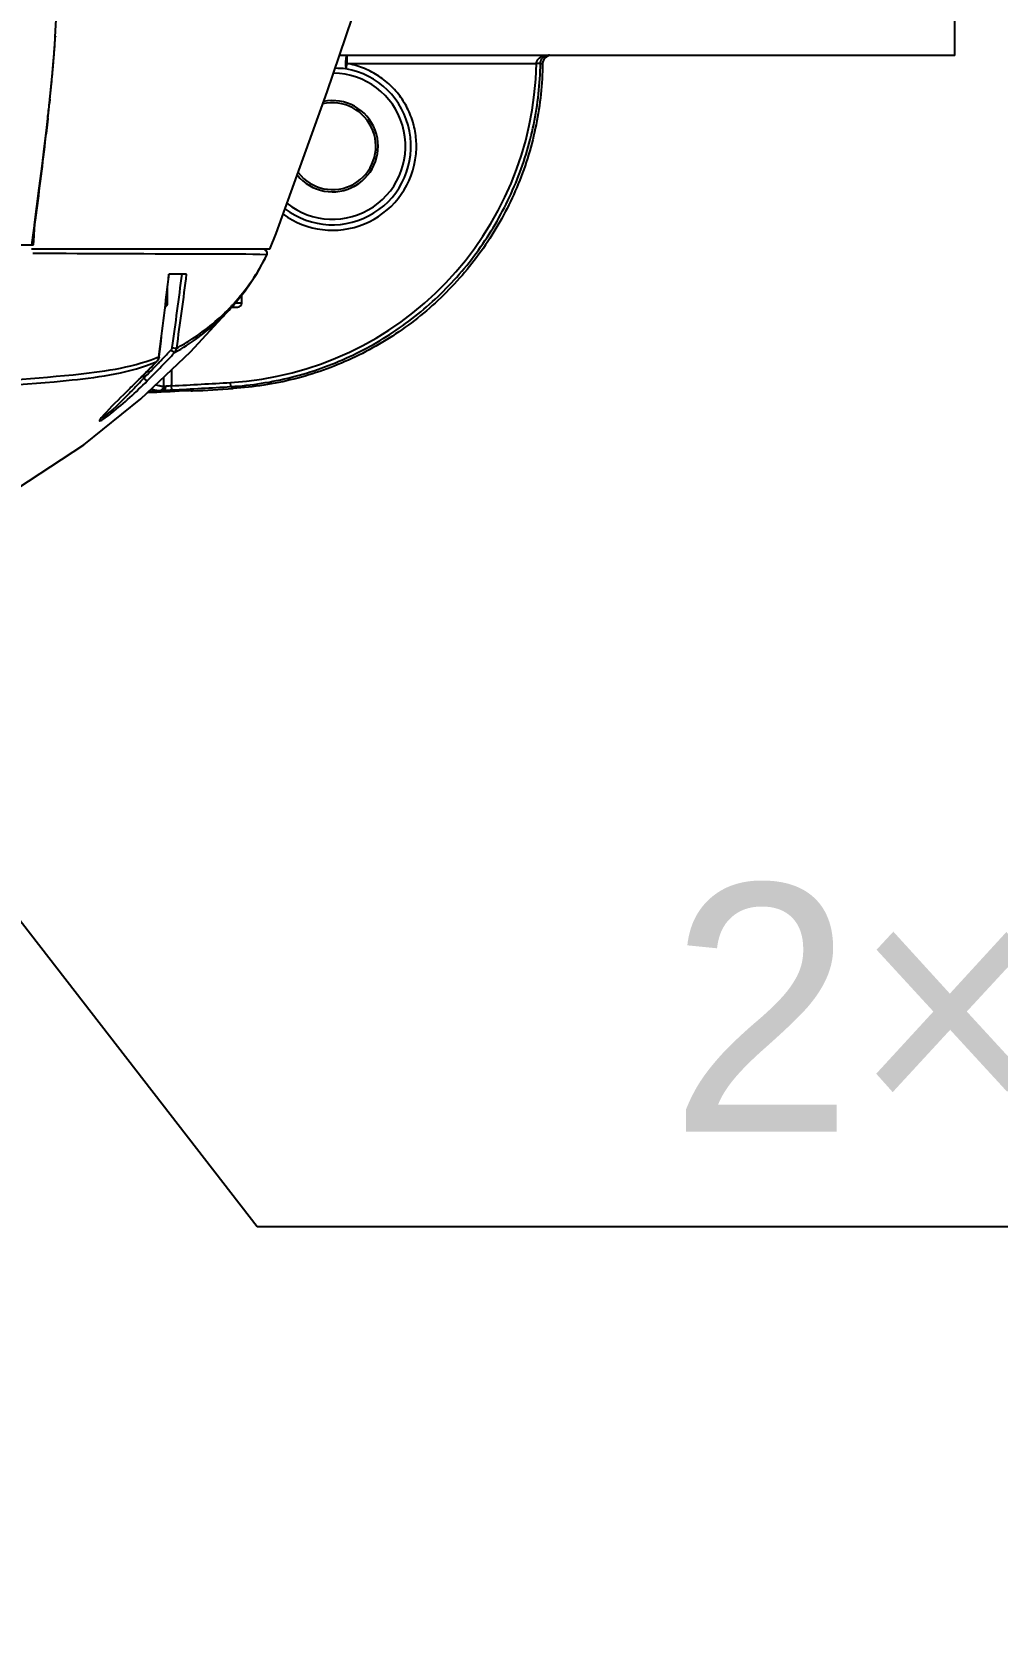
# Model space of a CAD drawing. Header units: millimetres. Extents: x 5828 to 6704, y 123 to 421.
# Drawn here: x 6413.01 to 6418.86, y 176.21 to 185.85 of the extents above; entities that cross this region are included whole.
import ezdxf
from ezdxf import colors
from ezdxf.entities.mleader import LeaderData, LeaderLine
from ezdxf.math import Vec2, Vec3

# ---------------------------------------------------------------- set-up
doc = ezdxf.new("R2010")
doc.units = ezdxf.units.MM
doc.layers.add('外形图', color=7, linetype='Continuous')
doc.layers.add('多重引线', color=7, linetype='Continuous')
doc.styles.get("Standard").update_dxf_attribs({"font": 'msyh.ttc'})

msp = doc.modelspace()

# ---------------------------------------------------------------- linework, layer by layer
at = {"layer": '外形图', "linetype": 'ByBlock'}
for p, q in [((6418.6045, 185.7086), (6418.6045, 192.8586)), ((6413.1479, 185.8216), (6413.1763, 186.366)), ((6413.1483, 185.8281), (6413.1479, 185.8216)), ((6414.8727, 185.7105), (6414.9115, 185.7105)), ((6414.9115, 185.7105), (6414.9164, 185.7105)), ((6414.9164, 185.7105), (6416.1402, 185.7105)), ((6416.1543, 185.7086), (6416.1524, 185.7087)), ((6418.6045, 185.7086), (6416.1543, 185.7086)), ((6414.9163, 185.6604), (6414.9107, 185.6279)), ((6414.9163, 185.6605), (6416.0665, 185.6605)), ((6413.1151, 185.4432), (6413.1126, 185.4205)), ((6413.1023, 185.3286), (6413.1017, 185.3231)), ((6413.0225, 184.6817), (6413.0508, 184.9035)), ((6413.0225, 184.6818), (6413.0067, 184.5611)), ((6413.0191, 184.6158), (6413.0217, 184.6595)), ((6413.0217, 184.6595), (6413.0232, 184.6827)), ((6413.0224, 184.682), (6413.0217, 184.6766)), ((6413.0218, 184.6759), (6413.0225, 184.6817)), ((6413.0245, 184.698), (6413.0224, 184.682)), ((6413.0232, 184.6827), (6413.0238, 184.6922)), ((6413.026, 184.7101), (6413.0245, 184.698)), ((6413.0262, 184.711), (6413.026, 184.7101)), ((6414.449, 184.5336), (6414.4878, 184.629)), ((6406.3333, 184.5611), (6413.016, 184.5611)), ((6414.449, 184.5336), (6413.0039, 184.5336)), ((6413.016, 184.5611), (6413.0191, 184.6158)), ((6414.4283, 184.524), (6414.4196, 184.5311)), ((6414.4331, 184.5138), (6414.4283, 184.524)), ((6414.4306, 184.4978), (6414.432, 184.5007)), ((6414.432, 184.5007), (6414.4316, 184.5008)), ((6413.9448, 184.3836), (6413.8376, 184.3836)), ((6413.8295, 184.2086), (6413.8295, 184.3076)), ((6414.2795, 184.2086), (6414.2795, 184.2566)), ((6413.8179, 184.2086), (6413.8295, 184.2086)), ((6413.9684, 183.9125), (6414.2317, 184.1967)), ((6414.2201, 184.1836), (6414.2317, 184.1967)), ((6414.2201, 184.1836), (6414.2545, 184.1836)), ((6414.2402, 184.2086), (6414.2795, 184.2086)), ((6413.7632, 183.8531), (6413.763, 183.853)), ((6413.7772, 183.882), (6413.7765, 183.8821)), ((6413.6844, 183.7529), (6413.6845, 183.7732)), ((6413.8035, 183.7563), (6413.8035, 183.7025)), ((6413.8535, 183.8036), (6413.8535, 183.7058)), ((6413.637, 183.7264), (6413.6349, 183.7243)), ((6413.6372, 183.7265), (6413.6369, 183.7265)), ((6413.7187, 183.6759), (6413.727, 183.6745)), ((6413.729, 183.6745), (6413.727, 183.6745)), ((6413.729, 183.6745), (6413.7774, 183.6771)), ((6413.73, 183.6746), (6413.729, 183.6745)), ((6413.733, 183.6854), (6413.7332, 183.6853)), ((6413.7332, 183.6853), (6413.7347, 183.6849)), ((6413.7347, 183.6849), (6413.7354, 183.6848)), ((6413.7775, 183.6771), (6413.7802, 183.6774)), ((6413.7802, 183.6774), (6413.7883, 183.6795)), ((6413.7886, 183.6781), (6413.7991, 183.6787)), ((6413.7976, 183.6784), (6413.7995, 183.6785)), ((6413.8048, 183.6785), (6413.7992, 183.6783)), ((6413.8549, 183.6809), (6413.8452, 183.6803)), ((6413.8549, 183.6809), (6413.8535, 183.7058)), ((6413.9729, 183.679), (6413.977, 183.6789)), ((6413.9811, 183.6752), (6413.977, 183.6789)), ((6414.2133, 183.7015), (6414.2118, 183.7265)), ((6414.2135, 183.7015), (6414.2263, 183.6896))]:
    msp.add_line(p, q, dxfattribs=at)
for points in [[(6414.4882, 184.6296), (6414.7976, 185.4887), (6415.064, 186.2761), (6415.2578, 186.9088), (6415.3924, 187.4003)], [(6413.0508, 184.9035), (6413.0676, 185.0375), (6413.0825, 185.1592), (6413.0959, 185.2719), (6413.108, 185.3785), (6413.1191, 185.4812), (6413.129, 185.5806), (6413.1375, 185.6759), (6413.1444, 185.7668), (6413.1479, 185.8216)], [(6414.2201, 184.1841), (6414.3006, 184.2824), (6414.3721, 184.3896), (6414.431, 184.4976)], [(6414.431, 184.4976), (6414.4329, 184.5026), (6414.4331, 184.5138)], [(6412.9203, 183.0866), (6413.3214, 183.3479), (6413.6675, 183.6273), (6413.9684, 183.9125)], [(6413.7765, 183.8821), (6413.7742, 183.8715), (6413.7696, 183.8616), (6413.763, 183.853)], [(6413.7772, 183.882), (6413.7746, 183.8714), (6413.7699, 183.8616), (6413.7632, 183.8531)], [(6413.8567, 183.9374), (6413.8554, 183.9325), (6413.8532, 183.9279), (6413.8502, 183.9238)], [(6413.8717, 183.9075), (6413.8777, 183.9155), (6413.882, 183.9247), (6413.8844, 183.9345)]]:
    msp.add_lwpolyline(points, dxfattribs=at)
for centre, radius, start, end in [((6407.3654, 186.1652), 5.7928, 355.84911, 356.36548), ((6407.8507, 186.134), 5.3065, 356.36945, 356.62517), ((6405.9056, 186.2765), 7.2568, 355.05383, 355.45973), ((6406.7044, 186.2129), 6.4554, 355.46059, 355.85085), ((6416.1543, 185.6586), 0.05, 89.99837, 178.04826), ((6403.8545, 186.4602), 9.3161, 354.396, 354.76303), ((6405.0434, 186.3508), 8.1222, 354.76544, 355.05549), ((6414.0922, 185.6974), 1.9746, 273.46798, 358.92655), ((6414.8295, 185.1586), 0.4762, 232.71839, 80.1797), ((6414.8295, 185.1586), 0.4432, 231.37982, 89.21677), ((6414.8288, 184.6016), 1.0296, 85.4343, 89.05832), ((6400.7127, 186.7749), 12.4736, 353.87168, 354.20698), ((6402.5716, 186.5854), 10.6051, 354.21162, 354.39941), ((6396.2645, 187.2557), 16.9477, 353.4706, 353.78342), ((6414.8295, 185.1586), 0.2765, 219.11155, 101.45432), ((6414.8295, 185.1586), 0.2629, 217.45944, 103.1971), ((6414.8295, 185.1586), 0.5093, 233.98604, 350.60362), ((6357.8426, 191.8132), 55.6387, 352.51067, 352.63058), ((6414.4209, 184.5026), 0.0113, 333.91849, 338.36682), ((6414.4215, 184.5023), 0.0107, 338.3179, 351.37004), ((6379.3208, 188.3289), 34.7415, 352.64613, 353.47929), ((6379.1184, 188.3655), 34.9476, 352.62898, 353.45755), ((6387.008, 187.7891), 27.1237, 351.83613, 352.78728), ((6387.1513, 187.7621), 27.0057, 351.85193, 352.81332), ((6413.8045, 184.2086), 0.025, 295.48906, 0), ((6413.3348, 185.0177), 1.2101, 316.78375, 317.60273), ((6414.2545, 184.2086), 0.025, 270, 0), ((6409.0734, 188.3991), 6.5314, 314.32319, 315.89028), ((6409.0735, 188.3989), 6.5313, 314.80791, 315.89216), ((6413.4559, 184.658), 0.8395, 291.22312, 292.45465), ((6409.1478, 188.3177), 6.4358, 315.9514, 316.2286), ((6409.091, 188.3759), 6.5438, 315.93014, 316.93283), ((6409.0657, 188.3961), 6.5493, 316.22986, 316.93159), ((6409.0754, 188.3971), 6.5287, 314.32488, 314.80786), ((6409.2596, 188.209), 6.2799, 314.79796, 315.95492), ((6409.266, 188.2065), 6.3003, 314.79815, 315.9307), ((6411.4728, 185.7541), 2.9827, 316.86976, 317.85901), ((6410.5795, 243.5787), 59.9952, 272.990715, 273.198506), ((6410.5795, 243.5787), 59.9865, 273.05599, 273.076703), ((6413.7778, 183.7041), 0.0267, 292.96517, 302.24575), ((6413.6904, 186.578), 2.9018, 272.25791, 272.82307), ((6413.6413, 187.5795), 3.9045, 272.81989, 272.99371), ((6410.5795, 243.5787), 59.9623, 273.129991, 273.472796), ((6410.5795, 243.5787), 59.9873, 273.129991, 273.472858), ((6410.5795, 243.5787), 60, 273.250011, 273.484645), ((6413.9296, 183.0896), 0.6566, 138.2391, 138.63226), ((6413.9935, 183.0326), 0.7423, 138.0907, 138.24381)]:
    msp.add_arc(centre, radius, start, end, dxfattribs=at)
for points, knots in [([(6414.9115, 185.6976), (6414.9111, 185.6952), (6414.9104, 185.6901), (6414.9094, 185.6788), (6414.9089, 185.6635), (6414.909, 185.648), (6414.9098, 185.6361), (6414.9104, 185.6305), (6414.9107, 185.6279)], [0, 0, 0, 0, 0.102789, 0.22139, 0.487449, 0.760019, 0.886566, 1, 1, 1, 1]), ([(6414.9118, 185.6992), (6414.9118, 185.699), (6414.9117, 185.6985), (6414.9116, 185.698), (6414.9115, 185.6976)], [0, 0, 0, 0, 0.245351, 1, 1, 1, 1]), ([(6414.9123, 185.7026), (6414.9123, 185.7023), (6414.9121, 185.7012), (6414.9119, 185.7), (6414.9118, 185.6992)], [0, 0, 0, 0, 0.236541, 1, 1, 1, 1]), ([(6414.9148, 185.7072), (6414.9141, 185.7067), (6414.9129, 185.7053), (6414.9125, 185.7035), (6414.9123, 185.7026)], [0, 0, 0, 0, 0.496461, 1, 1, 1, 1]), ([(6414.9164, 185.7105), (6414.9162, 185.7105), (6414.9159, 185.7102), (6414.9158, 185.7097), (6414.9156, 185.7091), (6414.9153, 185.7086), (6414.915, 185.708), (6414.9149, 185.7075), (6414.9148, 185.7073)], [0, 0, 0, 0, 0.110641, 0.297113, 0.430417, 0.595992, 0.789082, 1, 1, 1, 1]), ([(6414.9148, 185.7073), (6414.915, 185.7066), (6414.9154, 185.7051), (6414.916, 185.7016), (6414.9163, 185.6987), (6414.9164, 185.6966)], [0, 0, 0, 0, 0.191931, 0.423874, 1, 1, 1, 1]), ([(6414.9164, 185.6966), (6414.9165, 185.6941), (6414.9165, 185.6886), (6414.9163, 185.6798), (6414.9163, 185.6703), (6414.9163, 185.6638), (6414.9163, 185.6605)], [0, 0, 0, 0, 0.212105, 0.456369, 0.723149, 1, 1, 1, 1]), ([(6416.0665, 185.6605), (6416.0666, 185.6628), (6416.0673, 185.6673), (6416.0693, 185.6739), (6416.0723, 185.6799), (6416.076, 185.6852), (6416.0804, 185.6898), (6416.0867, 185.695), (6416.0952, 185.7003), (6416.1061, 185.705), (6416.1209, 185.7092), (6416.1325, 185.7105), (6416.1402, 185.7105)], [0, 0, 0, 0, 0.070829, 0.141104, 0.209337, 0.275356, 0.339844, 0.402965, 0.52607, 0.646437, 0.765046, 1, 1, 1, 1]), ([(6416.0915, 185.6611), (6416.0916, 185.6652), (6416.0925, 185.6714), (6416.095, 185.679), (6416.098, 185.6857), (6416.1027, 185.6928), (6416.1096, 185.6995), (6416.1169, 185.7045), (6416.1245, 185.708), (6416.1323, 185.71), (6416.1376, 185.7105), (6416.1402, 185.7105)], [0, 0, 0, 0, 0.162223, 0.239758, 0.313695, 0.448963, 0.571858, 0.685812, 0.793565, 0.897647, 1, 1, 1, 1]), ([(6416.1524, 185.7087), (6416.1514, 185.7087), (6416.1473, 185.709), (6416.1432, 185.7097), (6416.1402, 185.7105)], [0, 0, 0, 0, 0.247479, 1, 1, 1, 1]), ([(6414.2135, 183.7015), (6414.3374, 183.7091), (6414.5844, 183.7474), (6414.9373, 183.8724), (6415.2611, 184.0607), (6415.5443, 184.3058), (6415.7771, 184.5992), (6415.9515, 184.9306), (6416.0615, 185.2886), (6416.0892, 185.537), (6416.0915, 185.6611)], [0, 0, 0, 0, 0.125, 0.25, 0.375, 0.5, 0.625, 0.75, 0.875, 1, 1, 1, 1]), ([(6416.1043, 185.6603), (6416.1028, 185.5357), (6416.0762, 185.2863), (6415.9675, 184.9265), (6415.7937, 184.5932), (6415.5609, 184.298), (6415.2773, 184.0513), (6414.9527, 183.8617), (6414.5986, 183.7358), (6414.3507, 183.6972), (6414.2264, 183.6896)], [0, 0, 0, 0, 0.125, 0.25, 0.375, 0.5, 0.625, 0.75, 0.875, 1, 1, 1, 1]), ([(6415.332, 185.0755), (6415.3346, 185.0918), (6415.3383, 185.1248), (6415.3393, 185.1746), (6415.3354, 185.2243), (6415.3266, 185.2734), (6415.313, 185.3213), (6415.2887, 185.3831), (6415.2473, 185.4555), (6415.1926, 185.5184), (6415.1422, 185.5617), (6415.1014, 185.5903), (6415.058, 185.6147), (6415.0124, 185.6348), (6414.965, 185.6503), (6414.9326, 185.6576), (6414.9163, 185.6605)], [0, 0, 0, 0, 0.062448, 0.125, 0.187548, 0.250072, 0.31259, 0.375111, 0.5, 0.624889, 0.68741, 0.749928, 0.812452, 0.875, 0.937552, 1, 1, 1, 1]), ([(6416.0915, 185.6611), (6416.0915, 185.661), (6416.0914, 185.661), (6416.0913, 185.661), (6416.0911, 185.661), (6416.0908, 185.6609), (6416.0902, 185.6609), (6416.0894, 185.6609), (6416.0883, 185.6608), (6416.087, 185.6608), (6416.0856, 185.6607), (6416.0833, 185.6607), (6416.0801, 185.6606), (6416.0758, 185.6605), (6416.0712, 185.6605), (6416.0681, 185.6605), (6416.0665, 185.6605)], [0, 0, 0, 0, 0.002369, 0.006972, 0.013874, 0.023065, 0.048213, 0.082178, 0.1247, 0.175495, 0.234084, 0.299857, 0.4505, 0.622349, 0.808314, 1, 1, 1, 1]), ([(6416.0915, 185.6611), (6416.0925, 185.6607), (6416.0941, 185.6601), (6416.0963, 185.6599), (6416.0979, 185.6598), (6416.0995, 185.6599), (6416.1017, 185.66), (6416.1033, 185.6602), (6416.1043, 185.6603)], [0, 0, 0, 0, 0.256944, 0.381372, 0.504862, 0.628408, 0.752076, 1, 1, 1, 1]), ([(6413.1017, 185.3231), (6413.0964, 185.2766), (6413.0723, 185.0724), (6413.0465, 184.8685), (6413.0262, 184.711)], [0, 0, 0, 0, 0.227705, 1, 1, 1, 1]), ([(6414.4286, 184.5232), (6414.4274, 184.5249), (6414.4247, 184.5278), (6414.4214, 184.53), (6414.4197, 184.5309)], [0, 0, 0, 0, 0.511476, 1, 1, 1, 1]), ([(6414.4316, 184.5008), (6414.3177, 184.5049), (6413.8443, 184.5033), (6413.3712, 184.5076), (6413.0119, 184.5078)], [0, 0, 0, 0, 0.24072, 1, 1, 1, 1]), ([(6414.433, 184.5124), (6414.4327, 184.5144), (6414.4316, 184.5182), (6414.4297, 184.5216), (6414.4286, 184.5232)], [0, 0, 0, 0, 0.498518, 1, 1, 1, 1]), ([(6414.432, 184.5007), (6414.4326, 184.5026), (6414.4335, 184.5064), (6414.4333, 184.5104), (6414.433, 184.5124)], [0, 0, 0, 0, 0.485261, 1, 1, 1, 1]), ([(6413.8717, 183.9075), (6413.9707, 183.9629), (6414.0926, 184.052), (6414.1969, 184.1584), (6414.2206, 184.1847)], [0, 0, 0, 0, 0.762122, 1, 1, 1, 1]), ([(6413.8844, 183.9345), (6413.9162, 183.9519), (6414.0361, 184.0239), (6414.1457, 184.1136), (6414.2167, 184.1891)], [0, 0, 0, 0, 0.258897, 1, 1, 1, 1]), ([(6412.3879, 183.6869), (6412.6755, 183.6959), (6413.1344, 183.7211), (6413.6021, 183.7838), (6413.763, 183.853)], [0, 0, 0, 0, 0.621546, 1, 1, 1, 1]), ([(6412.4315, 183.7215), (6412.7068, 183.7304), (6413.1504, 183.7552), (6413.6001, 183.8134), (6413.7598, 183.8754)], [0, 0, 0, 0, 0.616544, 1, 1, 1, 1]), ([(6413.8502, 183.9238), (6413.8546, 183.9196), (6413.8613, 183.9153), (6413.8688, 183.9067), (6413.8717, 183.9075)], [0, 0, 0, 0, 0.67332, 1, 1, 1, 1]), ([(6413.8567, 183.9374), (6413.8624, 183.9365), (6413.8716, 183.9358), (6413.8809, 183.9341), (6413.8844, 183.9345)], [0, 0, 0, 0, 0.623498, 1, 1, 1, 1]), ([(6413.4364, 183.502), (6413.4549, 183.514), (6413.549, 183.5869), (6413.6366, 183.6675), (6413.7054, 183.7357)], [0, 0, 0, 0, 0.185005, 1, 1, 1, 1]), ([(6413.6496, 183.715), (6413.6301, 183.6942), (6413.5626, 183.6255), (6413.495, 183.5552), (6413.4387, 183.5172)], [0, 0, 0, 0, 0.295707, 1, 1, 1, 1]), ([(6413.6349, 183.7243), (6413.6163, 183.7061), (6413.551, 183.6416), (6413.4851, 183.5774), (6413.4411, 183.5284)], [0, 0, 0, 0, 0.282889, 1, 1, 1, 1]), ([(6413.6844, 183.7529), (6413.6887, 183.7485), (6413.6951, 183.7441), (6413.7024, 183.7351), (6413.7052, 183.7359)], [0, 0, 0, 0, 0.674093, 1, 1, 1, 1]), ([(6413.7259, 183.6744), (6413.7251, 183.6743), (6413.7215, 183.674), (6413.7179, 183.6738), (6413.715, 183.6736)], [0, 0, 0, 0, 0.207491, 1, 1, 1, 1]), ([(6413.727, 183.6745), (6413.7266, 183.6745), (6413.7248, 183.6746), (6413.723, 183.6748), (6413.7217, 183.675)], [0, 0, 0, 0, 0.217384, 1, 1, 1, 1]), ([(6413.7354, 183.6848), (6413.7404, 183.6835), (6413.7494, 183.6814), (6413.7614, 183.6789), (6413.7695, 183.6775), (6413.7746, 183.6771), (6413.7766, 183.6771), (6413.7774, 183.6771)], [0, 0, 0, 0, 0.360017, 0.646285, 0.859217, 0.938496, 1, 1, 1, 1]), ([(6413.8035, 183.7025), (6413.8033, 183.7024), (6413.8026, 183.7022), (6413.8009, 183.702), (6413.7982, 183.7021), (6413.7941, 183.7025), (6413.789, 183.7032), (6413.7828, 183.7043), (6413.7724, 183.7065), (6413.7641, 183.7085), (6413.7582, 183.7099)], [0, 0, 0, 0, 0.019149, 0.043481, 0.108882, 0.197544, 0.309936, 0.446279, 0.606694, 1, 1, 1, 1]), ([(6413.8035, 183.7025), (6413.8035, 183.7006), (6413.803, 183.6965), (6413.8008, 183.6907), (6413.7972, 183.6854), (6413.7939, 183.6827), (6413.7921, 183.6815)], [0, 0, 0, 0, 0.236559, 0.488005, 0.743962, 1, 1, 1, 1]), ([(6413.8041, 183.6797), (6413.8037, 183.6796), (6413.8021, 183.6789), (6413.8004, 183.6785), (6413.7991, 183.6785)], [0, 0, 0, 0, 0.256293, 1, 1, 1, 1]), ([(6413.8035, 183.7025), (6413.8035, 183.7025), (6413.8036, 183.7025), (6413.8038, 183.7025), (6413.8041, 183.7026), (6413.8044, 183.7026), (6413.8049, 183.7026), (6413.8057, 183.7027), (6413.807, 183.7028), (6413.8088, 183.703), (6413.811, 183.7032), (6413.8136, 183.7033), (6413.8154, 183.7034), (6413.8163, 183.7034)], [0, 0, 0, 0, 0.004899, 0.01786, 0.038848, 0.067821, 0.104734, 0.149543, 0.262402, 0.405251, 0.576912, 0.775812, 1, 1, 1, 1]), ([(6413.8079, 183.6822), (6413.8076, 183.6819), (6413.8064, 183.681), (6413.8051, 183.6802), (6413.8041, 183.6797)], [0, 0, 0, 0, 0.256436, 1, 1, 1, 1]), ([(6413.8163, 183.7034), (6413.8164, 183.7013), (6413.816, 183.6972), (6413.814, 183.6896), (6413.8107, 183.6845), (6413.8079, 183.6822)], [0, 0, 0, 0, 0.267751, 0.528982, 1, 1, 1, 1]), ([(6413.8163, 183.7034), (6413.8167, 183.7034), (6413.8174, 183.7035), (6413.8185, 183.7034), (6413.8196, 183.7035), (6413.8204, 183.7035), (6413.8208, 183.7036)], [0, 0, 0, 0, 0.23844, 0.484654, 0.738444, 1, 1, 1, 1]), ([(6413.8535, 183.7058), (6413.8477, 183.7053), (6413.8392, 183.7046), (6413.8283, 183.7038), (6413.8232, 183.7035), (6413.8208, 183.7035)], [0, 0, 0, 0, 0.533253, 0.778927, 1, 1, 1, 1]), ([(6413.927, 183.677), (6413.9302, 183.6772), (6413.9418, 183.6778), (6413.9535, 183.6784), (6413.962, 183.6787)], [0, 0, 0, 0, 0.274635, 1, 1, 1, 1]), ([(6413.962, 183.6787), (6413.9631, 183.6787), (6413.9667, 183.6789), (6413.9703, 183.679), (6413.9729, 183.679)], [0, 0, 0, 0, 0.302242, 1, 1, 1, 1]), ([(6413.9722, 183.6763), (6413.9729, 183.676), (6413.9758, 183.6753), (6413.9788, 183.6751), (6413.9811, 183.6752)], [0, 0, 0, 0, 0.251842, 1, 1, 1, 1]), ([(6413.4266, 183.5116), (6413.4221, 183.506), (6413.4057, 183.4836), (6413.4301, 183.498), (6413.4364, 183.502)], [0, 0, 0, 0, 0.48912, 1, 1, 1, 1]), ([(6413.4387, 183.5172), (6413.4363, 183.5156), (6413.4323, 183.5131), (6413.428, 183.5109), (6413.4263, 183.5106)], [0, 0, 0, 0, 0.625027, 1, 1, 1, 1]), ([(6413.4368, 183.5235), (6413.435, 183.5215), (6413.4315, 183.5175), (6413.4282, 183.5135), (6413.4266, 183.5116)], [0, 0, 0, 0, 0.528821, 1, 1, 1, 1])]:
    msp.add_open_spline(points, degree=3, knots=knots, dxfattribs=at)
for points in [[(6414.2285, 184.2018), (6414.309, 184.29), (6414.3771, 184.391), (6414.4306, 184.4978)], [(6413.9667, 183.6787), (6413.9684, 183.6777), (6413.9703, 183.6768), (6413.9722, 183.6763)]]:
    msp.add_open_spline(points, degree=3, dxfattribs=at)

# ---------------------------------------------------------------- leaders
at = {"layer": '多重引线'}
ml = msp.add_multileader_mtext('Standard', dxfattribs=at)
ml.set_content('{\\fAlibaba PuHuiTi 3.0 65 Medium|b0|i0|c134|p18;\\C256;2\\C0;×\\C256;M4 depth8}')
ml.set_leader_properties(linetype='ByLayer')
ml.build(insert=Vec2(0, 0))
ml.multileader.update_dxf_attribs({"text_left_attachment_type": 5, "text_right_attachment_type": 5, "dogleg_length": 2, "arrow_head_size": 1.25})
ctx = ml.context
ctx.base_point, ctx.char_height, ctx.arrow_head_size, ctx.landing_gap_size, ctx.plane_origin = Vec3(6416.3734, 178.6099), 1.5, 1.25, 0.5, Vec3(6406.7513, 189.9248)
ctx.left_attachment, ctx.right_attachment = 5, 5
notes = []
notes.append((ctx, [(0, (1, 1, 0), (6414.3734, 178.6099), (1, 0), 2, [(0, [(6406.5795, 188.6586)], 0, [])])]))
ctx.mtext.insert, ctx.mtext.flow_direction = Vec3(6416.8734, 180.6848), 5
for ctx, leaders in notes:
    for number, flags, end, landing, length, lines in leaders:
        leader = LeaderData()
        leader.index, (leader.has_last_leader_line, leader.has_dogleg_vector, leader.attachment_direction) = number, flags
        leader.last_leader_point, leader.dogleg_vector, leader.dogleg_length = Vec3(end), Vec3(landing), length
        for number, points, colour, breaks in lines:
            line = LeaderLine()
            line.index, line.vertices, line.color, line.breaks = number, Vec3.list(points), colors.encode_raw_color(colour), breaks
            leader.lines.append(line)
        ctx.leaders.append(leader)

doc.saveas('drawing.dxf')
